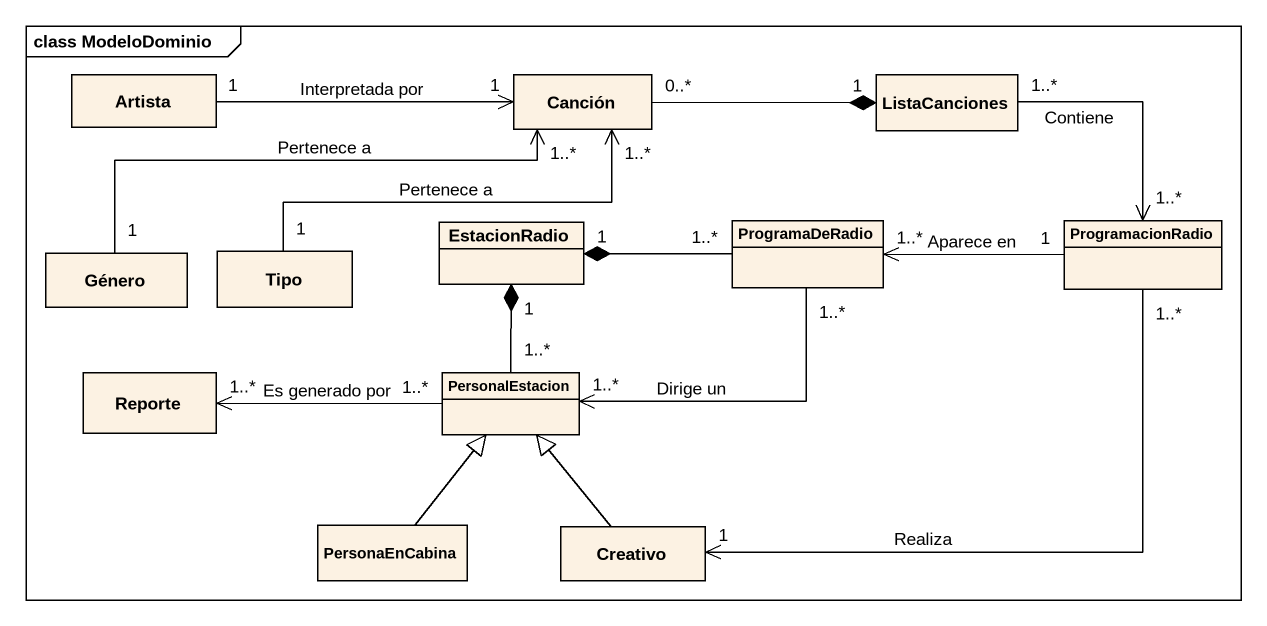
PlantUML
@startuml
mainframe class ModeloDominio
hide circle
hide empty members
class Artista
class Canción
class ListaCanciones
class Género
class Tipo
class EstacionRadio
class ProgramaDeRadio
class ProgramacionRadio
class Reporte
class PersonalEstacion
class PersonaEnCabina
class Creativo
Canción "1" <-left- "1" Artista : Interpretada por
Canción "0..*" -right-* "1" ListaCanciones
Canción "1..*" <-left- "1" Género : Pertenece a
Canción "1..*" <-left- "1" Tipo : Pertenece a
ListaCanciones "1..*" --> "1..*" ProgramacionRadio : Contiene
ProgramaDeRadio "1..*" -left-* "1" EstacionRadio
ProgramacionRadio "1" -left-> "1..*" ProgramaDeRadio : Aparece en
PersonalEstacion "1..*" -up-* "1" EstacionRadio
PersonalEstacion "1..*" <-right- "1..*" ProgramaDeRadio : Dirige un
PersonalEstacion "1..*" -left-> "1..*" Reporte : Es generado por
PersonaEnCabina -up-|> PersonalEstacion
Creativo "1" <-right- "1..*" ProgramacionRadio : Realiza
Creativo -up-|> PersonalEstacion
@enduml
